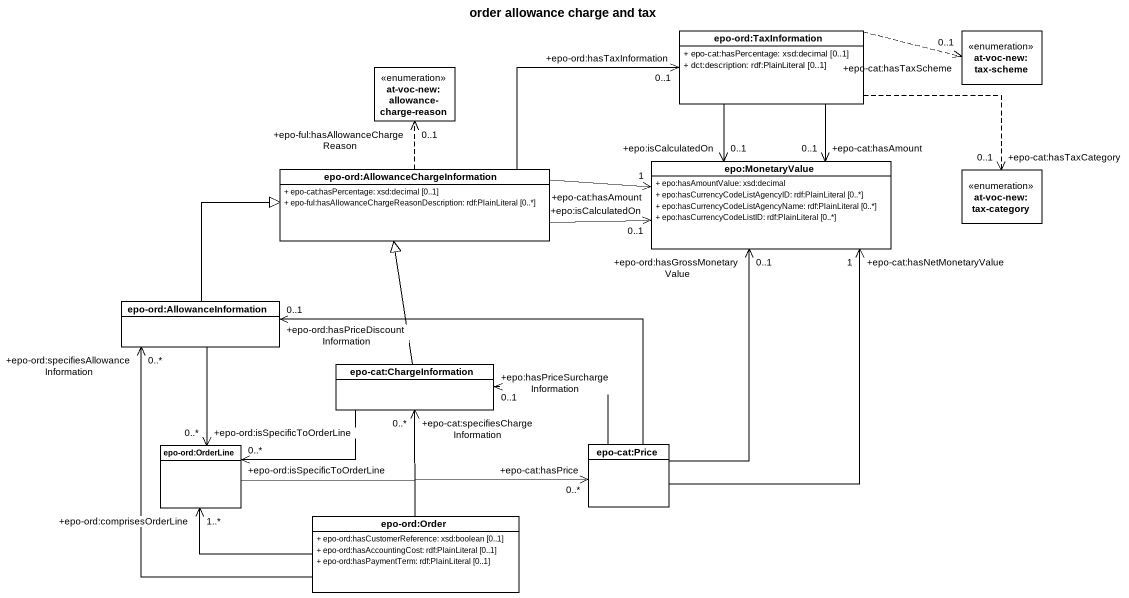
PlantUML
@startuml
title order allowance charge and tax
hide circle
hide empty members
skinparam classAttributeIconSize 0
class "epo-ord:TaxInformation" as epo_ord_TaxInformation {
  + epo-cat:hasPercentage: xsd:decimal [0..1]
  + dct:description: rdf:PlainLiteral [0..1]
}
enum "at-voc-new:tax-scheme" as at_voc_new_tax_scheme
enum "at-voc-new:allowance-charge-reason" as at_voc_new_allowance_charge
class "epo:MonetaryValue" as epo_MonetaryValue {
  + epo:hasAmountValue: xsd:decimal
  + epo:hasCurrencyCodeListAgencyID: rdf:PlainLiteral [0..*]
  + epo:hasCurrencyCodeListAgencyName: rdf:PlainLiteral [0..*]
  + epo:hasCurrencyCodeListID: rdf:PlainLiteral [0..*]
}
class "epo-ord:AllowanceChargeInformation" as epo_ord_AllowanceChargeInfor {
  + epo-cat:hasPercentage: xsd:decimal [0..1]
  + epo-ful:hasAllowanceChargeReasonDescription: rdf:PlainLiteral [0..*]
}
enum "at-voc-new:tax-category" as at_voc_new_tax_category
class "epo-ord:AllowanceInformation" as epo_ord_AllowanceInformation
class "epo-cat:ChargeInformation" as epo_cat_ChargeInformation
class "epo-ord:OrderLine" as epo_ord_OrderLine
class "epo-cat:Price" as epo_cat_Price
class "epo-ord:Order" as epo_ord_Order {
  + epo-ord:hasCustomerReference: xsd:boolean [0..1]
  + epo-ord:hasAccountingCost: rdf:PlainLiteral [0..1]
  + epo-ord:hasPaymentTerm: rdf:PlainLiteral [0..1]
}
epo_ord_TaxInformation .right.> "+epo-cat:hasTaxScheme\n0..1" at_voc_new_tax_scheme
epo_ord_TaxInformation --> "+epo-cat:hasAmount\n0..1" epo_MonetaryValue
epo_ord_TaxInformation --> "+epo:isCalculatedOn\n0..1" epo_MonetaryValue
epo_ord_TaxInformation .right.> "+epo-cat:hasTaxCategory\n0..1" at_voc_new_tax_category
epo_ord_AllowanceChargeInfor -right-> "+epo-ord:hasTaxInformation\n0..1" epo_ord_TaxInformation
epo_ord_AllowanceChargeInfor .up.> "+epo-ful:hasAllowanceChargeReason\n0..1" at_voc_new_allowance_charge
epo_ord_AllowanceChargeInfor -right-> "+epo-cat:hasAmount\n1" epo_MonetaryValue
epo_ord_AllowanceChargeInfor -right-> "+epo:isCalculatedOn\n0..1" epo_MonetaryValue
epo_ord_AllowanceInformation -right-|> epo_ord_AllowanceChargeInfor
epo_ord_AllowanceInformation --> "+epo-ord:isSpecificToOrderLine\n0..*" epo_ord_OrderLine
epo_cat_ChargeInformation -up-|> epo_ord_AllowanceChargeInfor
epo_cat_ChargeInformation -left-> "+epo-ord:isSpecificToOrderLine\n0..*" epo_ord_OrderLine
epo_ord_OrderLine -right-> "+epo-cat:hasPrice\n0..*" epo_cat_Price
epo_cat_Price -up-> "+epo-ord:hasGrossMonetaryValue\n0..1" epo_MonetaryValue
epo_cat_Price -up-> "+epo-cat:hasNetMonetaryValue\n1" epo_MonetaryValue
epo_cat_Price -left-> "+epo-ord:hasPriceDiscountInformation\n0..1" epo_ord_AllowanceInformation
epo_cat_Price -left-> "+epo:hasPriceSurchargeInformation\n0..1" epo_cat_ChargeInformation
epo_ord_Order -up-> "+epo-ord:specifiesAllowanceInformation\n0..*" epo_ord_AllowanceInformation
epo_ord_Order -up-> "+epo-cat:specifiesChargeInformation\n0..*" epo_cat_ChargeInformation
epo_ord_Order -left-> "+epo-ord:comprisesOrderLine\n1..*" epo_ord_OrderLine
@enduml
